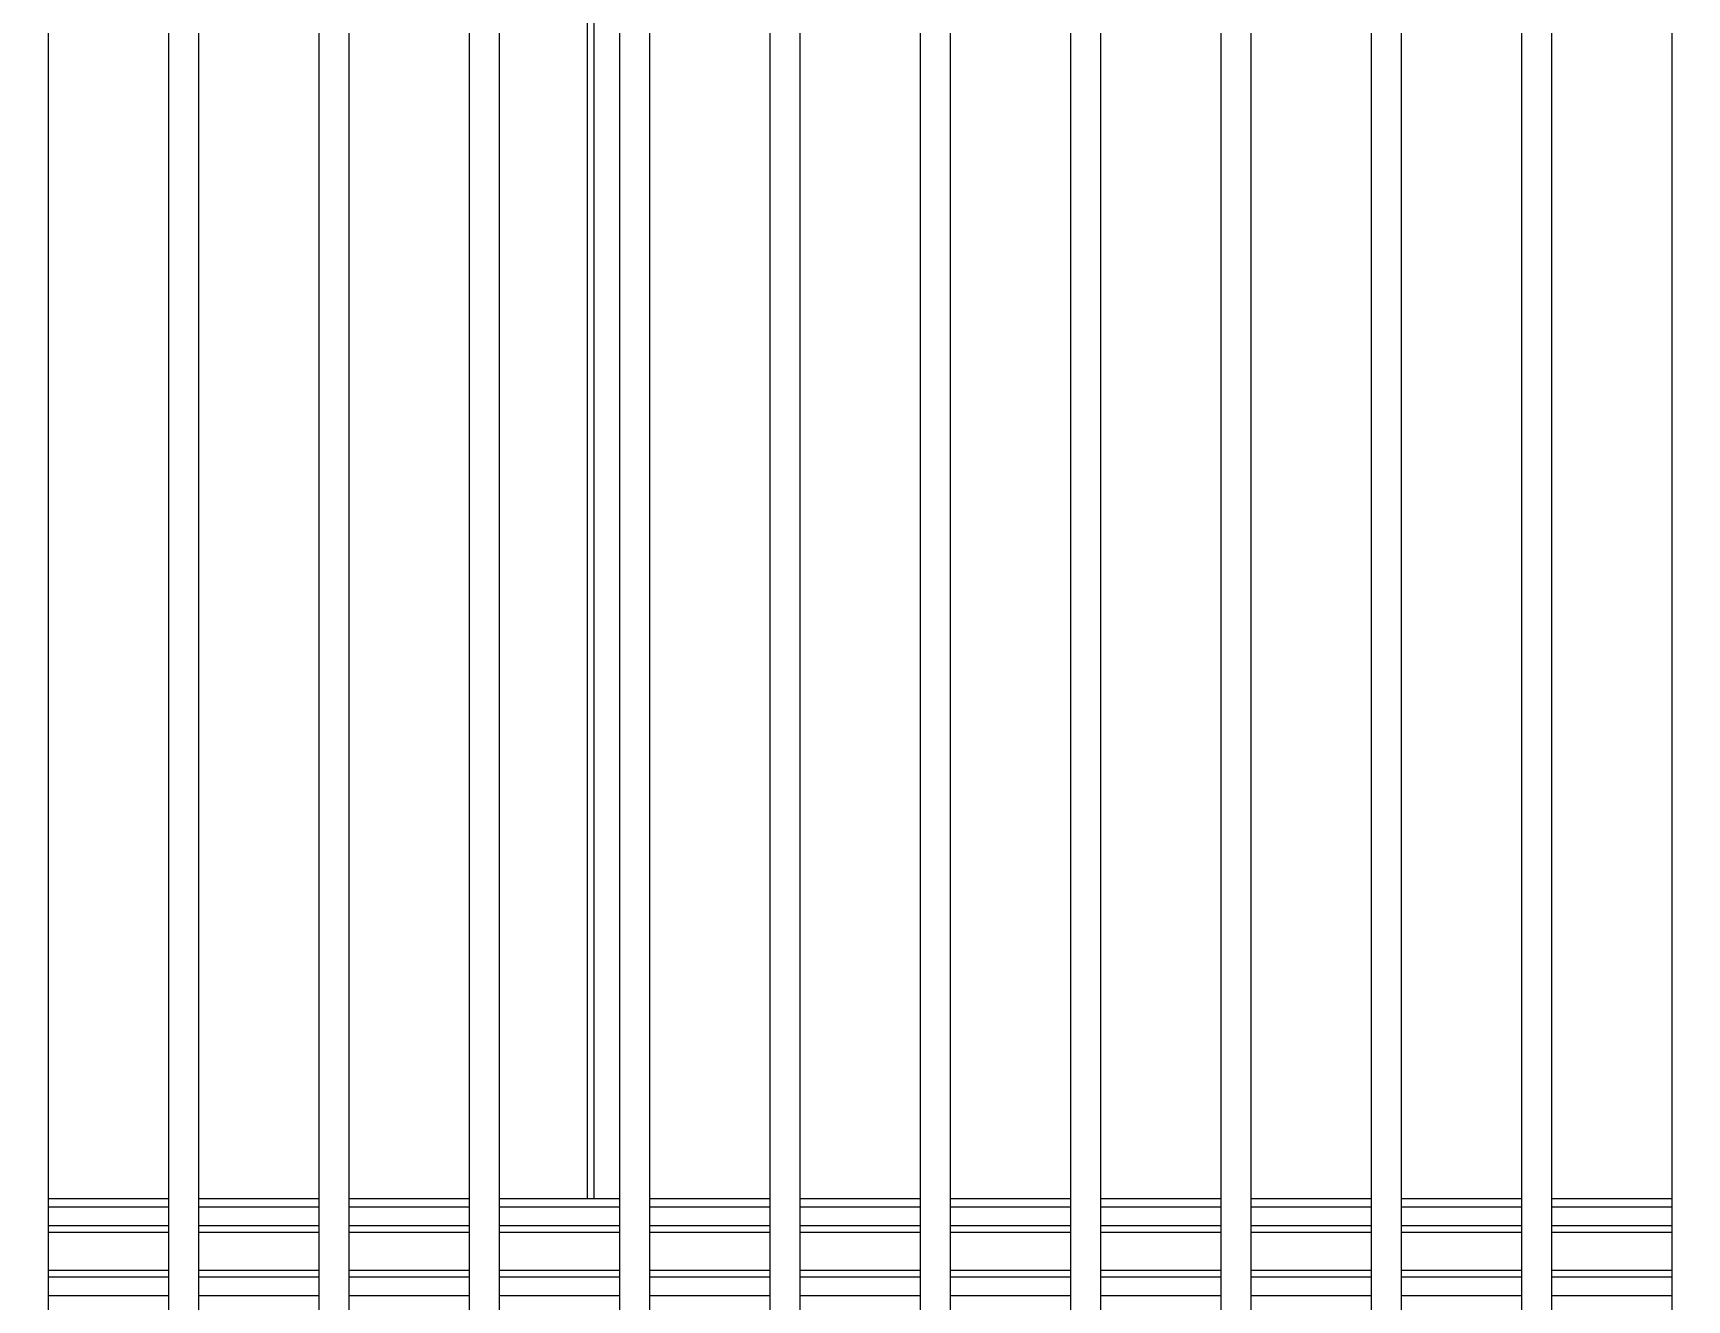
# Model space of a CAD drawing. Header units: metres. Extents: x -101133.8 to -101066.7, y -24899.3 to -24824.7.
# Drawn here: x -101102.7895 to -101102.6795, y -24833.5648 to -24833.4805 of the extents above; entities that cross this region are included whole.
import ezdxf

# ---------------------------------------------------------------- set-up
doc = ezdxf.new("R2010")
doc.units = ezdxf.units.M
doc.header["$LTSCALE"] = 0.2
doc.header["$PDSIZE"] = -5
doc.layers.add('CMT-COTATION DIVERS', color=1, linetype='Continuous')
doc.layers.add('CMT-CVC-MATERIEL', color=30, linetype='Continuous')
doc.styles.get("Standard").update_dxf_attribs({"font": 'arial.ttf'})
doc.dimstyles.get("Standard").update_dxf_attribs({"dimtxt": 0.18, "dimasz": 0.18, "dimexe": 0.18, "dimexo": 0.0625, "dimgap": 0.09, "dimtad": 0, "dimtih": 1, "dimtoh": 1, "dimdec": 4, "dimzin": 0, "dimdsep": 46, "dimtxsty": 'Standard', "dimcen": 0.09, "dimadec": 0, "dimazin": 0, "dimtfac": 1, "dimtdec": 4, "dimtofl": 0, "dimtmove": 0, "dimatfit": 3, "dimfxl": 1, "dimtolj": 1, "dimtzin": 0, "dimarcsym": 0})

# ---------------------------------------------------------------- blocks, each defined once
blk = doc.blocks.new('Cassette 600x600')
at = {"linetype": 'Continuous', "lineweight": 13}
for p, q in [((-20143.73, 217.01), (-20417.73, 217.01)), ((-20227.68, 209.01), (-20227.68, 217.01)), ((-20226.44, 209.01), (-20226.44, 217.01)), ((-20225.99, 209.01), (-20225.99, 217.01)), ((-20223.47, 209.01), (-20223.47, 217.01)), ((-20223.02, 209.01), (-20223.02, 217.01)), ((-20221.78, 209.01), (-20221.78, 217.01)), ((-20221.23, 209.01), (-20221.23, 217.01)), ((-20143.73, 209.01), (-20417.73, 209.01)), ((-20143.73, 207.01), (-20417.73, 207.01)), ((-20227.68, 199.01), (-20227.68, 207.01)), ((-20226.44, 199.01), (-20226.44, 207.01)), ((-20225.99, 199.01), (-20225.99, 207.01)), ((-20223.47, 199.01), (-20223.47, 207.01)), ((-20223.02, 199.01), (-20223.02, 207.01)), ((-20221.78, 199.01), (-20221.78, 207.01)), ((-20221.23, 199.01), (-20221.23, 207.01)), ((-20143.73, 199.01), (-20417.73, 199.01)), ((-20143.73, 197.01), (-20417.73, 197.01)), ((-20227.68, 189.01), (-20227.68, 197.01)), ((-20226.44, 189.01), (-20226.44, 197.01)), ((-20225.99, 189.01), (-20225.99, 197.01)), ((-20223.47, 189.01), (-20223.47, 197.01)), ((-20223.02, 189.01), (-20223.02, 197.01)), ((-20221.78, 189.01), (-20221.78, 197.01)), ((-20221.23, 189.01), (-20221.23, 197.01)), ((-20143.73, 189.01), (-20417.73, 189.01)), ((-20143.73, 187.01), (-20417.73, 187.01)), ((-20227.68, 179.01), (-20227.68, 187.01)), ((-20226.44, 179.01), (-20226.44, 187.01)), ((-20225.99, 179.01), (-20225.99, 187.01)), ((-20223.47, 179.01), (-20223.47, 187.01)), ((-20223.02, 179.01), (-20223.02, 187.01)), ((-20221.78, 179.01), (-20221.78, 187.01)), ((-20221.23, 179.01), (-20221.23, 187.01)), ((-20117.73, 181.16), (-20221.23, 181.16)), ((-20117.73, 180.7), (-20221.23, 180.7)), ((-20143.73, 179.01), (-20417.73, 179.01)), ((-20143.73, 177.01), (-20417.73, 177.01)), ((-20227.68, 169.01), (-20227.68, 177.01)), ((-20226.44, 169.01), (-20226.44, 177.01)), ((-20225.99, 169.01), (-20225.99, 177.01)), ((-20223.47, 169.01), (-20223.47, 177.01)), ((-20223.02, 169.01), (-20223.02, 177.01)), ((-20221.78, 169.01), (-20221.78, 177.01)), ((-20221.23, 169.01), (-20221.23, 177.01)), ((-20143.73, 169.01), (-20417.73, 169.01)), ((-20143.73, 167.01), (-20417.73, 167.01)), ((-20227.68, 159.01), (-20227.68, 167.01)), ((-20226.44, 159.01), (-20226.44, 167.01)), ((-20225.99, 159.01), (-20225.99, 167.01)), ((-20223.47, 159.01), (-20223.47, 167.01)), ((-20223.02, 159.01), (-20223.02, 167.01)), ((-20221.78, 159.01), (-20221.78, 167.01)), ((-20221.23, 159.01), (-20221.23, 167.01)), ((-20143.73, 159.01), (-20417.73, 159.01)), ((-20143.73, 157.01), (-20417.73, 157.01)), ((-20227.68, 149.01), (-20227.68, 157.01)), ((-20226.44, 149.01), (-20226.44, 157.01)), ((-20225.99, 149.01), (-20225.99, 157.01)), ((-20223.47, 149.01), (-20223.47, 157.01)), ((-20223.02, 149.01), (-20223.02, 157.01)), ((-20221.78, 149.01), (-20221.78, 157.01)), ((-20221.23, 149.01), (-20221.23, 157.01)), ((-20143.73, 149.01), (-20417.73, 149.01)), ((-20143.73, 147.01), (-20417.73, 147.01)), ((-20227.68, 139.01), (-20227.68, 147.01)), ((-20226.44, 139.01), (-20226.44, 147.01)), ((-20225.99, 139.01), (-20225.99, 147.01)), ((-20223.47, 139.01), (-20223.47, 147.01)), ((-20223.02, 139.01), (-20223.02, 147.01)), ((-20221.78, 139.01), (-20221.78, 147.01)), ((-20221.23, 139.01), (-20221.23, 147.01)), ((-20143.73, 139.01), (-20417.73, 139.01)), ((-20143.73, 137.01), (-20417.73, 137.01)), ((-20227.68, 129.01), (-20227.68, 137.01)), ((-20226.44, 129.01), (-20226.44, 137.01)), ((-20225.99, 129.01), (-20225.99, 137.01)), ((-20223.47, 129.01), (-20223.47, 137.01)), ((-20223.02, 129.01), (-20223.02, 137.01)), ((-20221.78, 129.01), (-20221.78, 137.01)), ((-20221.23, 129.01), (-20221.23, 137.01)), ((-20143.73, 129.01), (-20417.73, 129.01)), ((-20143.73, 127.01), (-20417.73, 127.01)), ((-20227.68, 119.01), (-20227.68, 127.01)), ((-20226.44, 119.01), (-20226.44, 127.01)), ((-20225.99, 119.01), (-20225.99, 127.01)), ((-20223.47, 119.01), (-20223.47, 127.01)), ((-20223.02, 119.01), (-20223.02, 127.01)), ((-20221.78, 119.01), (-20221.78, 127.01)), ((-20221.23, 119.01), (-20221.23, 127.01)), ((-20143.73, 119.01), (-20417.73, 119.01)), ((-20143.73, 117.01), (-20417.73, 117.01)), ((-20227.68, 109.01), (-20227.68, 117.01)), ((-20226.44, 109.01), (-20226.44, 117.01)), ((-20225.99, 109.01), (-20225.99, 117.01)), ((-20223.47, 109.01), (-20223.47, 117.01)), ((-20223.02, 109.01), (-20223.02, 117.01)), ((-20221.78, 109.01), (-20221.78, 117.01)), ((-20221.23, 109.01), (-20221.23, 117.01)), ((-20143.73, 109.01), (-20417.73, 109.01))]:
    blk.add_line(p, q, dxfattribs=at)
blk = doc.blocks.new('COT-45')
at = {"color": 0}
for p, q in [((0, -1), (0, 1)), ((-1, 0), (1, 0))]:
    blk.add_line(p, q, dxfattribs=at)
at = {"color": 0, "const_width": 0.4}
blk.add_lwpolyline([(-0.4419, -0.4419), (0.4419, 0.4419)], dxfattribs=at)
blk = doc.blocks.new('*D87')
at = {"layer": 'CMT-COTATION DIVERS', "color": 0, "lineweight": -2}
for p, q in [((-101106.43591, -24831.69678), (-101106.43591, -24834.83079)), ((-101102.46909, -24834.01305), (-101102.46909, -24834.83079)), ((-101106.41091, -24834.78079), (-101102.49409, -24834.78079))]:
    blk.add_line(p, q, dxfattribs=at)
at = {"layer": 'Defpoints', "color": 0, "lineweight": 15}
for p in [(-101106.43591, -24831.66678), (-101102.46909, -24833.98305), (-101102.46909, -24834.78079)]:
    blk.add_point(p, dxfattribs=at)
at = {"layer": 'CMT-COTATION DIVERS', "color": 0, "lineweight": -2, "xscale": 0.025, "yscale": 0.025, "zscale": 0.025, "rotation": 180}
blk.add_blockref('COT-45', (-101106.43591, -24834.78079), dxfattribs=at)
at = {"layer": 'CMT-COTATION DIVERS', "color": 0, "lineweight": -2, "xscale": 0.025, "yscale": 0.025, "zscale": 0.025}
blk.add_blockref('COT-45', (-101102.46909, -24834.78079), dxfattribs=at)
at = {"layer": 'CMT-COTATION DIVERS', "color": 0, "lineweight": 15, "insert": (-101104.4525, -24834.70497), "char_height": 0.075, "attachment_point": 5}
blk.add_mtext('\\A1;397', dxfattribs=at)

msp = doc.modelspace()

# ---------------------------------------------------------------- block references
at = {"layer": 'CMT-CVC-MATERIEL', "xscale": 0.001, "yscale": 0.001, "zscale": 0.001, "rotation": 90}
msp.add_blockref('Cassette 600x600', (-101102.57148, -24813.3368), dxfattribs=at)

# ---------------------------------------------------------------- dimensions: what is measured, and where the dimension line sits
at = {"layer": 'CMT-COTATION DIVERS', "lineweight": 15}
dim = msp.add_linear_dim(base=(-101102.46909, -24834.78079), p1=(-101106.43591, -24831.66678), p2=(-101102.46909, -24833.98305), dimstyle='Standard', override={"dimscale": 0.05, "dimtxt": 1.5, "dimasz": 0.5, "dimexe": 1, "dimexo": 0.6, "dimgap": 0.75, "dimtad": 1, "dimtih": 0, "dimtoh": 0, "dimdec": 0, "dimlfac": 100, "dimblk": 'COT-45', "dimcen": 0, "dimadec": 2, "dimazin": 2, "dimtdec": 2, "dimtix": 1, "dimtmove": 1, "dimfrac": 1}, dxfattribs=at)
dim.commit()
dim.dimension.update_dxf_attribs({"geometry": '*D87', "text_midpoint": (-101104.4525, -24834.70497)})

doc.saveas('drawing.dxf')
